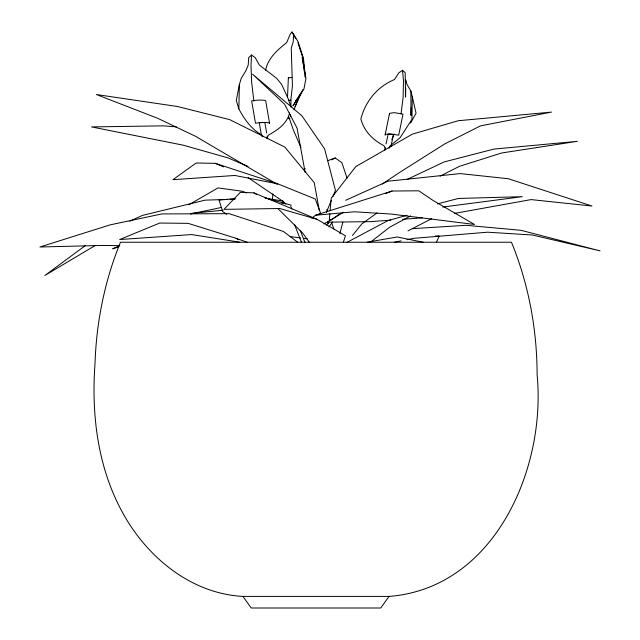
<?xml version="1.0" encoding="UTF-8"?>
<svg xmlns="http://www.w3.org/2000/svg" width="640" height="640" viewBox="0 0 640 640"><rect width="100%" height="100%" fill="white"/><g stroke="black" fill="none" stroke-linecap="round" stroke-linejoin="round"><path stroke-width="0.96" d="M262.8 136.728L262 135.128C251.376 129.232 244.512 119.472 238.84 108.928L239.376 84.56L241.168 78.456L245.72 71.08L248.192 65.152L248.728 57.608L251.504 55.056L255.16 57.576L259.392 65.088L276.584 78.272L281.584 84.336L287.952 98.152L290.984 106.904M385.656 149.016L383.992 145.752C372.976 140.008 364.136 131.416 360.88 118.976C365.496 101.104 377.392 86.704 394.464 79.52L398.944 72.664L402.552 70.296L405.176 72.712L405.312 79.6L407.024 84.528L410.88 91.056L412.272 96.584L411.96 119.352L400.088 137.72L390.224 145.8L389.128 148.232M405.744 88.232L405.56 97.088L405.312 79.6M405.872 82.328L405.912 80.36M411.208 107.624L410.992 115.496L410.88 91.056M287.496 97.576L288.36 77.872M297.312 98.456L297.224 100.424A7.68 0.672 2.5 0 0 295.608 100.328M251.504 55.056L251 65.256L251.624 82.04L253.864 101.104M265.632 70.304C267.752 58.232 277.624 49.872 286.688 42.592L289.952 34.736L291.92 32L293.672 34.408L293.168 42.024L291.256 48.064L292.416 85.968L290.952 98.952L290.912 106.864M272.416 199.752L272.888 193.824M329.84 213.736L329.32 219.592L331.376 220.064L339.344 214.136M330.104 210.808L331.24 198.12L355.832 166.568L412.44 134.104L458.28 120.728L551.464 112.104L480.536 125.848L444.72 143.928L398.728 173.008L382.32 184.04M401.008 113.904L403.112 97.536L403.464 80.816L402.552 70.296M239.376 84.56L236.296 100.504L238.84 108.928M384.704 150.496L385.28 147.68M386.048 143.936L388.128 134.272L393.408 134.6L390.92 146.784M339.832 233.736L342.84 222.232M293.968 109.848L297.72 99.76M343.4 242.152L345.464 235.752L316.984 219.264L253.968 192.864L240.328 192.328L224 209.36L279.688 208.512L316.984 219.264M326.408 212.304L331.312 200.44M332.816 196.792L335.456 190.408L324.568 148.792L301.856 115.744L252.552 74.208L284.488 104.08L297.056 128.104L305.12 172.312M391.832 139.56L394.104 134.056M436.44 242.272L439.248 235.976L435.4 236.024M295.128 106.664L302.824 89.576M289.632 112.896C286.824 123.856 277.736 130.016 268.432 135.096L266.816 138.312M410.632 123.08L416.056 113.192L412.272 96.584M300.84 92.856L292.92 105.992L303.928 89.04L305.936 78.544L302.232 57.368L304.72 73.472M389.048 596.408L380.736 608L251.224 608L242.904 596.408C192.088 593.712 148.824 558.672 124.336 515.736C97.928 469.688 91.152 415.616 95.024 363.4C96.392 321.952 104.72 280.648 120.472 242.24L511.48 242.24C528.688 284.2 537.048 329.6 537.12 374.904C546.224 468.744 494.504 588.28 389.048 596.408L242.904 596.408M326.568 225.088L328.968 221.936M328.992 226.8L332.592 222.064M352.456 235.456L361.872 223.864L377.12 212.88M311.904 218.168L315.624 215.2L392.104 191.024L418.768 190.808L433.128 200.504L474.48 224.464L391 214.04L354.368 211.784L315.624 215.2M370.184 242.384L389.776 227.136L410.616 215.936M85.568 245.424L44.88 275.48L94.952 245.664M318.168 214.784L320.584 213.192L315.296 198.992L277.76 183.84L215.296 163.328L196.152 163.016L172.944 179.68L234.8 175.472L277.76 183.84M323.952 223.952L343.592 212.232M188.96 204.72L218.008 187.888L242.736 191.312L246.328 192.936M331.744 159.864L335.224 157.952L341.864 162.672L347.08 178.184M346.968 242.36L388.008 220.6L407.08 215.256M407.984 230.904L431.736 218.632M440.04 176.16L459.392 166.344L501.72 152.968L577.352 141.336L493.896 149.088L444.184 161.92L407.168 179.408M129.824 221.168L142.504 215.384L205.144 200.144L227.024 199.448M345.632 200.304L387.856 181.24L460.112 173.592L508.28 178.72L591.952 206.024L531.064 199.592L454.4 213.416M119.08 246.048L112.68 248.8L118.336 246.92M385.736 193.56L392.104 191.024M303.448 169.432L305.32 168.76M327.744 160.648L335.224 157.952M437.424 203.904L458.4 198.456L522.264 196.68L442.712 207.048M190.56 213.984L221.656 207.4M394.304 242.24L401.12 240.864M406.96 239.696L413.768 238.328L487.624 232.2L532.32 234.992L600.056 250.872L521.032 230.312L466.136 225.312L412.28 228.656M367.264 242.176L397.184 236.984L423.48 242.312M192.496 213.224L223.08 210.208M235.296 198.624L219.024 200.048L222.688 211.592L226.728 214.264M390.712 220.152L370.048 221.656L328.248 222.168M402.528 219.288L422.216 217.856M290.664 100.24L289.328 100.488M289.864 118.376L288.456 118.496L289.144 118.744M230.008 199.352L234.976 199.192M119.728 245.656L101.992 245.456L39.944 246.992L110.08 224.88L161.928 213.928L229.144 213.664L283.464 231.472L297.76 242.296M176.416 126.88L163.672 125.848L91.528 126.92L183.144 145.16L227.952 157.872L248.016 166.448M281.288 203L285.224 203.328M290.144 236.592L300.616 237.944M303.464 238.32L307.272 238.808M239.784 242.2L191.688 234.56L119.672 239.544L159.696 223.048L188.088 223.344L236.08 238.304L247.376 242.344M265.8 198.208L283.16 201.072M265.016 197.872L291.304 205.216M215.296 163.328L223.504 166.912M248.12 177.672L283.168 201.472L285.944 204.176M236.08 238.304L238.672 239.744M277.04 184.2L195.448 136.24L157.56 118.248L96.328 94.52L177.504 106.512L229.688 119.624L284.808 147.056L314.248 182.648L319.16 209.76M253.968 192.864L256.456 194.504M278.056 208.736L302.704 233.104L309.672 242.632M293.672 34.408L297.984 41.576L303.432 58.136L305.392 77.248M291.92 32L295.744 38.6M300.952 147.536L293.272 129.696L288.68 116.496M290.736 206.248L291.832 209.04M300.224 230.416L304.96 242.496M294.512 224.52L301.44 242.184M326.872 209.424L327.544 211.288M331.88 223.4L333.888 229M327.88 221.944L328.552 223.808M297.96 42.816L302.8 57.536M266.68 133.168L264.904 122.808A3.032 0.408 -2.7 0 0 262.696 122.512A3.032 0.408 -2.7 0 0 259.288 122.84L261.544 136.024M267.168 136L267.648 138.824M305.008 75.368L305.304 77.264M290.496 114.784L290.768 116.624M303.104 58.456L303.4 61.328M303.696 64.192L303.992 67.056M304.28 69.928L304.68 73.744M288.544 100.32A7.68 0.672 2.5 0 1 290.888 100.224M288.552 78.16A7.68 0.672 2.5 0 1 291.888 77.56M389.4 114.024L385.08 135.112L385.48 134.384L389.88 133.744L398.696 135.208L403.008 114.12L394.192 112.656L389.8 113.296L389.4 114.024M269.544 123.216L265.712 100.848A7.72 1.04 -2.7 0 0 260.24 100.096A7.592 1.024 -2.7 0 0 251.656 100.92L255.488 123.288A7.592 1.024 -2.7 0 1 264.072 122.464A7.72 1.04 -2.7 0 1 269.544 123.216"/></g></svg>
